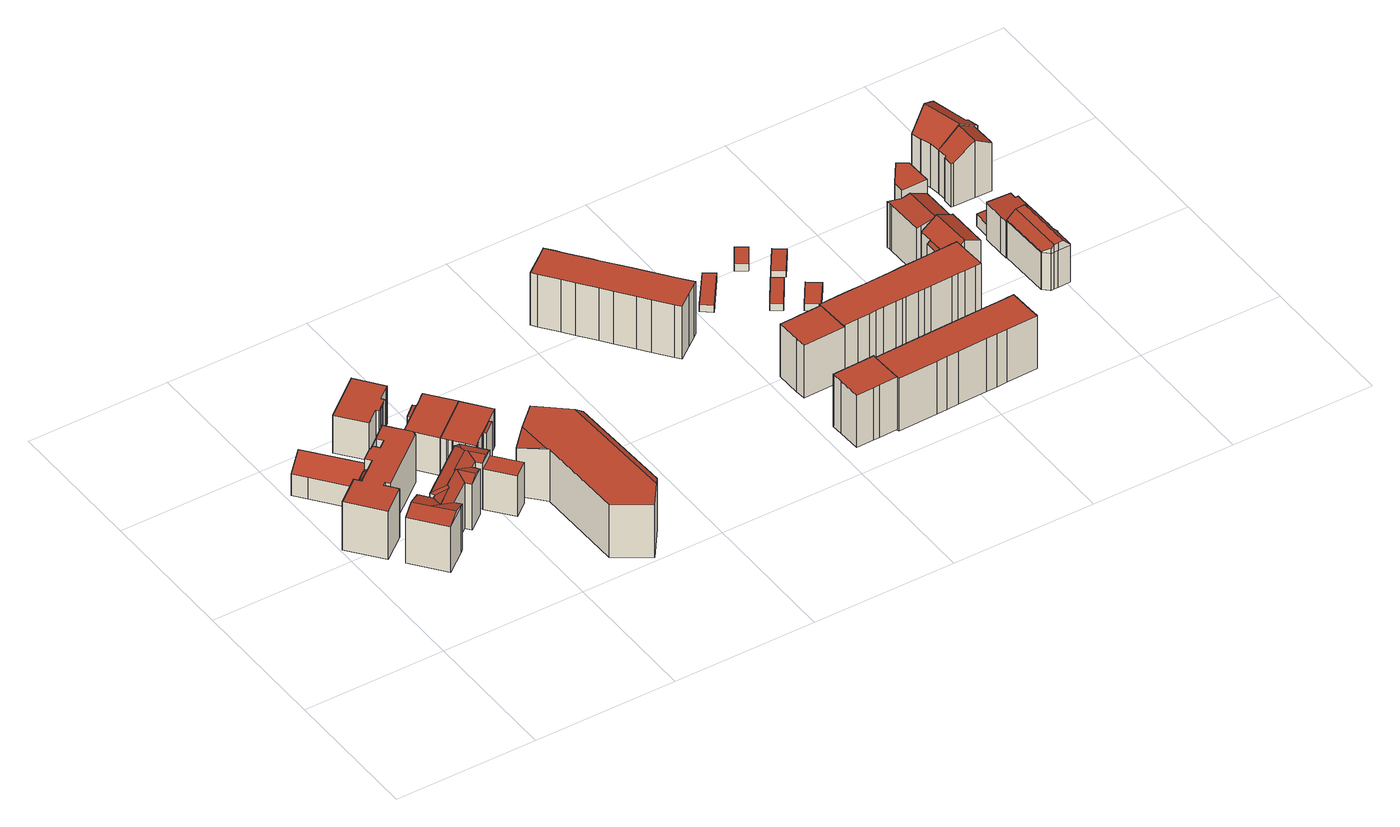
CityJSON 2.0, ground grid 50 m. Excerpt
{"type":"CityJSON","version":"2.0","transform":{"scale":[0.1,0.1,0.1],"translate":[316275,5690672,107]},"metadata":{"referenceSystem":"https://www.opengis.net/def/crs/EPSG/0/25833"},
"CityObjects":{
"building1":{"type":"Building","attributes":{"Dachtyp_tdc":"tdcFreeFormRoof","Gemeindeschluessel":14713000,"Dachneigung":44.04,"QualitaetDacherkennung":6,"Geometrietyp2DReferenz":"3000","function":"31001_9998","roofType":"5000","measuredHeight":15.74},"geometry":[{"type":"MultiSurface","lod":"2","boundaries":[[[0,1,2,3]],[[1,4,5,2]],[[4,6,7,5]],[[6,8,9,7]],[[8,10,11,9]],[[10,0,3,11]],[[12,13,10,8]],[[12,8,6]],[[4,12,6]],[[4,13,12]],[[1,13,4]],[[13,1,0]],[[13,0,10]],[[3,2,5,7,9,11]]],"semantics":{"surfaces":[{"type":"WallSurface"},{"type":"RoofSurface"},{"type":"GroundSurface"}],"values":[0,0,0,0,0,0,1,1,1,1,1,1,1,2]}}]},
"building2":{"type":"Building","attributes":{"Dachtyp_tdc":"tdcPolyFlatRoof","Gemeindeschluessel":14713000,"Dachneigung":33.02,"QualitaetDacherkennung":48,"Geometrietyp2DReferenz":"3000","function":"31001_9998","roofType":"2100","measuredHeight":12.8},"geometry":[{"type":"MultiSurface","lod":"2","boundaries":[[[14,15,16,17]],[[15,18,19,16]],[[18,20,21,19]],[[20,22,23,21]],[[22,24,25,23]],[[24,14,17,25]],[[24,22,20,18,15,14]],[[17,16,19,21,23,25]]],"semantics":{"surfaces":[{"type":"WallSurface"},{"type":"RoofSurface"},{"type":"GroundSurface"}],"values":[0,0,0,0,0,0,1,2]}}]},
"building3":{"type":"Building","attributes":{"Dachtyp_tdc":"tdcPolyFlatRoof","Gemeindeschluessel":14713000,"Dachneigung":0,"QualitaetDacherkennung":2,"Geometrietyp2DReferenz":"3000","function":"31001_9998","roofType":"1000","measuredHeight":18.75},"geometry":[{"type":"MultiSurface","lod":"2","boundaries":[[[26,27,28,29]],[[27,30,31,28]],[[30,32,33,31]],[[32,34,35,33]],[[34,36,37,35]],[[36,38,39,37]],[[38,40,41,39]],[[40,42,43,41]],[[42,44,45,43]],[[44,46,47,45]],[[46,48,49,47]],[[48,50,51,49]],[[50,52,53,51]],[[52,54,55,53]],[[54,56,17,55]],[[56,57,25,17]],[[57,58,59,25]],[[60,61,62,63]],[[61,64,65,62]],[[64,66,67,65]],[[66,60,63,67]],[[58,26,29,59]],[[58,57,56,54,52,50,48,46,44,42,40,38,36,34,32,30,27,26],[60,66,64,61]],[[29,28,31,33,35,37,39,41,43,45,47,49,51,53,55,17,25,59],[63,62,65,67]]],"semantics":{"surfaces":[{"type":"WallSurface"},{"type":"RoofSurface"},{"type":"GroundSurface"}],"values":[0,0,0,0,0,0,0,0,0,0,0,0,0,0,0,0,0,0,0,0,0,0,1,2]}}]},
"building4":{"type":"Building","attributes":{"Dachtyp_tdc":"tdcFreeFormRoof","Gemeindeschluessel":14713000,"Dachneigung":15.59,"QualitaetDacherkennung":11,"Geometrietyp2DReferenz":"3000","function":"31001_9998","roofType":"5000","measuredHeight":19.42},"geometry":[{"type":"MultiSurface","lod":"2","boundaries":[[[68,69,70,71]],[[69,72,73,70]],[[72,74,75,73]],[[74,76,77,75]],[[76,78,79,77]],[[78,80,81,79]],[[80,82,83,81]],[[82,84,85,83]],[[84,86,87,85]],[[86,88,89,87]],[[88,90,91,89]],[[90,92,93,91]],[[92,94,95,93]],[[94,96,97,95]],[[96,98,99,97]],[[98,100,101,99]],[[100,102,103,101]],[[102,104,105,103]],[[104,106,107,105]],[[106,68,71,107]],[[108,104,102,109,110,111]],[[112,113,109,102,100]],[[114,112,100,98]],[[115,116,113,112,114,96,94]],[[115,94,92]],[[117,116,115,92,90]],[[117,90,88]],[[118,110,109,113,116,117,88,86]],[[119,118,86,84]],[[120,119,84,82]],[[82,80,121,122,120]],[[121,78,76,123,122]],[[123,124,72,69,122]],[[111,110,118,119,120,122,69,68]],[[68,106,108,111]],[[72,124,74]],[[74,124,123,76]],[[104,108,106]],[[96,114,98]],[[78,121,80]],[[71,70,73,75,77,79,81,83,85,87,89,91,93,95,97,99,101,103,105,107]]],"semantics":{"surfaces":[{"type":"WallSurface"},{"type":"RoofSurface"},{"type":"GroundSurface"}],"values":[0,0,0,0,0,0,0,0,0,0,0,0,0,0,0,0,0,0,0,0,1,1,1,1,1,1,1,1,1,1,1,1,1,1,1,0,0,0,0,0,2]}}]},
"building5":{"type":"Building","attributes":{"Dachtyp_tdc":"tdcPolyFlatRoof","Gemeindeschluessel":14713000,"Dachneigung":0,"QualitaetDacherkennung":51,"Geometrietyp2DReferenz":"3000","function":"31001_9998","roofType":"1000","measuredHeight":14.79},"geometry":[{"type":"MultiSurface","lod":"2","boundaries":[[[125,126,127,128]],[[126,129,130,127]],[[129,131,132,130]],[[131,133,134,132]],[[133,135,136,134]],[[135,137,138,136]],[[137,139,140,138]],[[139,141,142,140]],[[141,143,144,142]],[[143,145,146,144]],[[145,147,148,146]],[[147,149,150,148]],[[149,151,152,150]],[[151,125,128,152]],[[151,149,147,145,143,141,139,137,135,133,131,129,126,125]],[[128,127,130,132,134,136,138,140,142,144,146,148,150,152]]],"semantics":{"surfaces":[{"type":"WallSurface"},{"type":"RoofSurface"},{"type":"GroundSurface"}],"values":[0,0,0,0,0,0,0,0,0,0,0,0,0,0,1,2]}}]},
"building6":{"type":"Building","attributes":{"Gemeindeschluessel":14713000,"Dachorientierung":0,"MittlereTraufHoehe":123.95,"ObjektHoehe":15.9,"BodenHoehe":108.05,"Geometrietyp2DReferenz":"3000","BezugspunktDach":"2000","AbsoluteHoehe":123.95,"Dachflaeche":72.29,"function":"31001_9998","measuredHeight":15.9,"storeysAboveGround":5},"geometry":[{"type":"MultiSurface","lod":"2","boundaries":[[[153,154,155,156]],[[156,155,157,158]],[[155,154,159,157]],[[154,153,160,159]],[[153,156,158,160]],[[158,157,159,160]]],"semantics":{"surfaces":[{"type":"RoofSurface"},{"type":"WallSurface"},{"type":"GroundSurface"}],"values":[0,1,1,1,1,2]}}]},
"building7":{"type":"Building","attributes":{"Gemeindeschluessel":14713000,"Geometrietyp2DReferenz":"3000","function":"31001_9998","roofType":"9999"},"children":["building7-1","building7-2"]},
"building7-1":{"type":"BuildingPart","attributes":{"Dachtyp_tdc":"tdcPolyFlatRoof","Dachneigung":0,"QualitaetDacherkennung":52,"Geometrietyp2DReferenz":"3000","roofType":"1000","measuredHeight":14.71},"parents":["building7"],"geometry":[{"type":"MultiSurface","lod":"2","boundaries":[[[161,162,163,164]],[[162,165,166,163]],[[165,167,168,166]],[[167,169,170,168]],[[169,171,172,170]],[[171,173,174,172]],[[173,175,176,174]],[[175,177,178,176]],[[177,179,180,178]],[[179,181,182,180]],[[181,179,177,175,173,171,169,167,165,162,161,183]],[[184,164,163,166,168,170,172,174,176,178,180,182]],[[164,184,183,161]],[[184,182,181,183]]],"semantics":{"surfaces":[{"type":"WallSurface"},{"type":"RoofSurface"},{"type":"GroundSurface"},{"type":"ClosureSurface"}],"values":[0,0,0,0,0,0,0,0,0,0,1,2,3,3]}}]},
"building7-2":{"type":"BuildingPart","attributes":{"Dachtyp_tdc":"tdcPolyFlatRoof","Dachneigung":0,"QualitaetDacherkennung":38,"Geometrietyp2DReferenz":"3000","roofType":"1000","measuredHeight":14.85},"parents":["building7"],"geometry":[{"type":"MultiSurface","lod":"2","boundaries":[[[185,186,187,182,181]],[[186,188,189,187]],[[188,190,161,164,189]],[[190,188,186,185,191]],[[184,182,187,189,164]],[[181,183,191,185]],[[181,182,184,183]],[[183,161,190,191]],[[183,184,164,161]]],"semantics":{"surfaces":[{"type":"WallSurface"},{"type":"RoofSurface"},{"type":"GroundSurface"},{"type":"ClosureSurface"}],"values":[0,0,0,1,2,0,3,0,3]}}]},
"building8":{"type":"Building","attributes":{"Gemeindeschluessel":14713000,"Geometrietyp2DReferenz":"3000","function":"31001_9998","roofType":"9999"},"children":["building8-1","building8-2"]},
"building8-1":{"type":"BuildingPart","attributes":{"Dachtyp_tdc":"tdcPolyFlatRoof","Dachneigung":0,"QualitaetDacherkennung":24,"Geometrietyp2DReferenz":"3000","roofType":"1000","measuredHeight":14.85},"parents":["building8"],"geometry":[{"type":"MultiSurface","lod":"2","boundaries":[[[192,193,194,195,196]],[[193,197,198,194]],[[197,199,200,201,198]],[[199,197,193,192]],[[195,194,198,201]],[[196,200,199,192]],[[196,195,201,200]]],"semantics":{"surfaces":[{"type":"WallSurface"},{"type":"RoofSurface"},{"type":"GroundSurface"},{"type":"ClosureSurface"}],"values":[0,0,0,1,2,0,3]}}]},
"building8-2":{"type":"BuildingPart","attributes":{"Dachtyp_tdc":"tdcPolyFlatRoof","Dachneigung":0,"QualitaetDacherkennung":49,"Geometrietyp2DReferenz":"3000","roofType":"1000","measuredHeight":14.64},"parents":["building8"],"geometry":[{"type":"MultiSurface","lod":"2","boundaries":[[[200,202,203,201]],[[202,204,205,203]],[[204,206,207,205]],[[206,208,209,207]],[[208,210,211,209]],[[210,212,213,211]],[[212,214,215,213]],[[214,216,217,215]],[[216,218,219,217]],[[218,220,221,219]],[[220,222,176,221]],[[222,223,174,176]],[[223,224,225,174]],[[224,226,227,225]],[[226,196,195,227]],[[196,226,224,223,222,220,218,216,214,212,210,208,206,204,202,200]],[[201,203,205,207,209,211,213,215,217,219,221,176,174,225,227,195]],[[201,195,196,200]]],"semantics":{"surfaces":[{"type":"WallSurface"},{"type":"RoofSurface"},{"type":"GroundSurface"},{"type":"ClosureSurface"}],"values":[0,0,0,0,0,0,0,0,0,0,0,0,0,0,0,1,2,3]}}]},
"building9":{"type":"Building","attributes":{"Dachtyp_tdc":"tdcFreeFormRoof","Gemeindeschluessel":14713000,"Dachneigung":0.207,"QualitaetDacherkennung":47,"Geometrietyp2DReferenz":"3000","function":"31001_9998","roofType":"5000","measuredHeight":20.45},"geometry":[{"type":"MultiSurface","lod":"2","boundaries":[[[228,229,230,231]],[[229,232,233,230]],[[232,234,235,233]],[[234,236,237,235]],[[236,238,239,237]],[[238,240,241,239]],[[240,228,231,241]],[[242,228,240,243]],[[244,245,236]],[[229,242,243,238,245,244,234,232]],[[238,236,245]],[[240,238,243]],[[236,234,244]],[[229,228,242]],[[231,230,233,235,237,239,241]]],"semantics":{"surfaces":[{"type":"WallSurface"},{"type":"RoofSurface"},{"type":"GroundSurface"}],"values":[0,0,0,0,0,0,0,1,1,1,0,0,0,0,2]}}]},
"building10":{"type":"Building","attributes":{"Dachtyp_tdc":"tdcPolyFlatRoof","Gemeindeschluessel":14713000,"Dachneigung":0,"QualitaetDacherkennung":69,"Geometrietyp2DReferenz":"3000","function":"31001_9998","roofType":"1000","measuredHeight":20.48},"geometry":[{"type":"MultiSurface","lod":"2","boundaries":[[[246,247,248,249]],[[247,250,251,248]],[[250,252,253,251]],[[252,254,255,253]],[[254,256,257,255]],[[256,258,259,257]],[[258,260,261,259]],[[260,262,263,261]],[[262,264,265,263]],[[264,266,267,265]],[[266,268,269,267]],[[268,270,271,269]],[[270,272,273,271]],[[272,274,275,273]],[[274,276,277,275]],[[276,278,279,277]],[[278,280,281,279]],[[280,282,283,281]],[[282,284,285,283]],[[284,286,287,285]],[[286,288,289,287]],[[288,290,291,289]],[[290,292,293,291]],[[292,246,249,293]],[[292,290,288,286,284,282,280,278,276,274,272,270,268,266,264,262,260,258,256,254,252,250,247,246]],[[249,248,251,253,255,257,259,261,263,265,267,269,271,273,275,277,279,281,283,285,287,289,291,293]]],"semantics":{"surfaces":[{"type":"WallSurface"},{"type":"RoofSurface"},{"type":"GroundSurface"}],"values":[0,0,0,0,0,0,0,0,0,0,0,0,0,0,0,0,0,0,0,0,0,0,0,0,1,2]}}]},
"building11":{"type":"Building","attributes":{"Dachtyp_tdc":"tdcPolyFlatRoof","Gemeindeschluessel":14713000,"Dachneigung":0,"QualitaetDacherkennung":73,"Geometrietyp2DReferenz":"3000","function":"31001_9998","roofType":"1000","measuredHeight":20.42},"geometry":[{"type":"MultiSurface","lod":"2","boundaries":[[[294,295,296,297]],[[295,298,299,296]],[[298,300,301,299]],[[300,302,303,301]],[[302,304,305,303]],[[304,306,307,305]],[[306,308,309,307]],[[308,310,311,309]],[[310,312,313,311]],[[312,294,297,313]],[[312,310,308,306,304,302,300,298,295,294]],[[297,296,299,301,303,305,307,309,311,313]]],"semantics":{"surfaces":[{"type":"WallSurface"},{"type":"RoofSurface"},{"type":"GroundSurface"}],"values":[0,0,0,0,0,0,0,0,0,0,1,2]}}]},
"building12":{"type":"Building","attributes":{"Dachtyp_tdc":"tdcPolyFlatRoof","Gemeindeschluessel":14713000,"Dachneigung":0,"QualitaetDacherkennung":66,"Geometrietyp2DReferenz":"3000","function":"31001_9998","roofType":"1000","measuredHeight":20.53},"geometry":[{"type":"MultiSurface","lod":"2","boundaries":[[[314,315,316,317]],[[315,318,319,316]],[[318,320,321,319]],[[320,322,323,321]],[[322,324,325,323]],[[324,326,327,325]],[[326,328,329,327]],[[328,330,331,329]],[[330,314,317,331]],[[330,328,326,324,322,320,318,315,314]],[[317,316,319,321,323,325,327,329,331]]],"semantics":{"surfaces":[{"type":"WallSurface"},{"type":"RoofSurface"},{"type":"GroundSurface"}],"values":[0,0,0,0,0,0,0,0,0,1,2]}}]},
"building13":{"type":"Building","attributes":{"Dachtyp_tdc":"tdcPolyFlatRoof","Gemeindeschluessel":14713000,"Dachneigung":0,"QualitaetDacherkennung":70,"Geometrietyp2DReferenz":"3000","function":"31001_9998","roofType":"1000","measuredHeight":2.67},"geometry":[{"type":"MultiSurface","lod":"2","boundaries":[[[332,333,334,335]],[[333,336,337,334]],[[336,338,339,337]],[[338,332,335,339]],[[338,336,333,332]],[[335,334,337,339]]],"semantics":{"surfaces":[{"type":"WallSurface"},{"type":"RoofSurface"},{"type":"GroundSurface"}],"values":[0,0,0,0,1,2]}}]},
"building14":{"type":"Building","attributes":{"Dachtyp_tdc":"tdcPolyFlatRoof","Gemeindeschluessel":14713000,"Dachneigung":0,"QualitaetDacherkennung":71,"Geometrietyp2DReferenz":"3000","function":"31001_9998","roofType":"1000","measuredHeight":2.54},"geometry":[{"type":"MultiSurface","lod":"2","boundaries":[[[340,341,342,343]],[[341,344,345,342]],[[344,346,347,345]],[[346,340,343,347]],[[346,344,341,340]],[[343,342,345,347]]],"semantics":{"surfaces":[{"type":"WallSurface"},{"type":"RoofSurface"},{"type":"GroundSurface"}],"values":[0,0,0,0,1,2]}}]},
"building15":{"type":"Building","attributes":{"Dachtyp_tdc":"tdcPolyFlatRoof","Gemeindeschluessel":14713000,"Dachneigung":0,"QualitaetDacherkennung":72,"Geometrietyp2DReferenz":"3000","function":"31001_9998","roofType":"1000","measuredHeight":20.62},"geometry":[{"type":"MultiSurface","lod":"2","boundaries":[[[302,348,349,350]],[[348,351,352,349]],[[351,353,354,352]],[[353,355,356,354]],[[355,357,358,356]],[[357,359,360,358]],[[359,361,362,360]],[[361,363,364,362]],[[363,365,366,364]],[[365,367,368,366]],[[367,369,370,368]],[[369,371,372,370]],[[371,373,374,372]],[[373,375,376,374]],[[375,377,378,376]],[[377,379,380,378]],[[379,381,382,380]],[[381,304,383,382]],[[304,302,350,383]],[[304,381,379,377,375,373,371,369,367,365,363,361,359,357,355,353,351,348,302]],[[350,349,352,354,356,358,360,362,364,366,368,370,372,374,376,378,380,382,383]]],"semantics":{"surfaces":[{"type":"WallSurface"},{"type":"RoofSurface"},{"type":"GroundSurface"}],"values":[0,0,0,0,0,0,0,0,0,0,0,0,0,0,0,0,0,0,0,1,2]}}]},
"building16":{"type":"Building","attributes":{"Dachtyp_tdc":"tdcPolyFlatRoof","Gemeindeschluessel":14713000,"Dachneigung":0,"QualitaetDacherkennung":80,"Geometrietyp2DReferenz":"3000","function":"31001_9998","roofType":"1000","measuredHeight":2.62},"geometry":[{"type":"MultiSurface","lod":"2","boundaries":[[[384,385,386,387]],[[385,388,389,386]],[[388,390,391,389]],[[390,384,387,391]],[[390,388,385,384]],[[387,386,389,391]]],"semantics":{"surfaces":[{"type":"WallSurface"},{"type":"RoofSurface"},{"type":"GroundSurface"}],"values":[0,0,0,0,1,2]}}]},
"building17":{"type":"Building","attributes":{"Dachtyp_tdc":"tdcPolyFlatRoof","Gemeindeschluessel":14713000,"Dachneigung":0,"QualitaetDacherkennung":79,"Geometrietyp2DReferenz":"3000","function":"31001_9998","roofType":"1000","measuredHeight":2.64},"geometry":[{"type":"MultiSurface","lod":"2","boundaries":[[[392,393,394,395]],[[393,396,397,394]],[[396,398,399,397]],[[398,392,395,399]],[[398,396,393,392]],[[395,394,397,399]]],"semantics":{"surfaces":[{"type":"WallSurface"},{"type":"RoofSurface"},{"type":"GroundSurface"}],"values":[0,0,0,0,1,2]}}]},
"building18":{"type":"Building","attributes":{"Dachtyp_tdc":"tdcPolyFlatRoof","Gemeindeschluessel":14713000,"Dachneigung":0,"QualitaetDacherkennung":70,"Geometrietyp2DReferenz":"3000","function":"31001_9998","roofType":"1000","measuredHeight":20.8},"geometry":[{"type":"MultiSurface","lod":"2","boundaries":[[[400,401,402,403]],[[401,404,405,402]],[[404,406,407,405]],[[406,408,409,407]],[[408,410,411,409]],[[410,412,413,411]],[[412,414,415,413]],[[414,416,417,415]],[[416,418,419,417]],[[418,420,421,419]],[[420,422,423,421]],[[422,424,425,423]],[[424,426,427,425]],[[426,428,429,427]],[[428,430,431,429]],[[430,432,433,431]],[[432,434,435,433]],[[434,436,437,435]],[[436,438,439,437]],[[438,440,441,439]],[[440,442,443,441]],[[442,444,445,443]],[[444,446,447,445]],[[446,448,449,447]],[[448,450,451,449]],[[450,452,453,451]],[[452,454,455,453]],[[454,456,457,455]],[[456,458,459,457]],[[458,460,461,459]],[[460,400,403,461]],[[460,458,456,454,452,450,448,446,444,442,440,438,436,434,432,430,428,426,424,422,420,418,416,414,412,410,408,406,404,401,400]],[[403,402,405,407,409,411,413,415,417,419,421,423,425,427,429,431,433,435,437,439,441,443,445,447,449,451,453,455,457,459,461]]],"semantics":{"surfaces":[{"type":"WallSurface"},{"type":"RoofSurface"},{"type":"GroundSurface"}],"values":[0,0,0,0,0,0,0,0,0,0,0,0,0,0,0,0,0,0,0,0,0,0,0,0,0,0,0,0,0,0,0,1,2]}}]},
"building19":{"type":"Building","attributes":{"Dachtyp_tdc":"tdcPolyFlatRoof","Gemeindeschluessel":14713000,"Dachneigung":0,"QualitaetDacherkennung":82,"Geometrietyp2DReferenz":"3000","function":"31001_9998","roofType":"1000","measuredHeight":2.5},"geometry":[{"type":"MultiSurface","lod":"2","boundaries":[[[462,463,464,465]],[[463,466,467,464]],[[466,468,469,467]],[[468,462,465,469]],[[468,466,463,462]],[[465,464,467,469]]],"semantics":{"surfaces":[{"type":"WallSurface"},{"type":"RoofSurface"},{"type":"GroundSurface"}],"values":[0,0,0,0,1,2]}}]},
"building20":{"type":"Building","attributes":{"Gemeindeschluessel":14713000,"Geometrietyp2DReferenz":"3000","function":"31001_9998","roofType":"9999"},"children":["building20-1","building20-2"]},
"building20-1":{"type":"BuildingPart","attributes":{"Dachtyp_tdc":"tdcPolyFlatRoof","Dachneigung":37.96,"QualitaetDacherkennung":85,"Geometrietyp2DReferenz":"3000","roofType":"2100","measuredHeight":15.89},"parents":["building20"],"geometry":[{"type":"MultiSurface","lod":"2","boundaries":[[[470,471,472,473]],[[471,474,475,472]],[[474,476,477,475]],[[476,474,471,470]],[[473,472,475,477]],[[470,473,477,476]]],"semantics":{"surfaces":[{"type":"WallSurface"},{"type":"RoofSurface"},{"type":"GroundSurface"},{"type":"ClosureSurface"}],"values":[0,0,0,1,2,3]}}]},
"building20-2":{"type":"BuildingPart","attributes":{"Dachtyp_tdc":"tdcGableRoof","Dachneigung":35.88,"QualitaetDacherkennung":56,"Geometrietyp2DReferenz":"3000","roofType":"3100","measuredHeight":20.04},"parents":["building20"],"geometry":[{"type":"MultiSurface","lod":"2","boundaries":[[[478,470,473,479]],[[476,480,477]],[[480,481,482,477]],[[481,483,484,482]],[[483,485,486,484]],[[485,487,488,486]],[[487,489,490,488]],[[489,491,492,490]],[[491,493,494,492]],[[493,478,479,494]],[[489,487,485,483]],[[483,481,480,476,470,478,493,491,489]],[[479,473,477,482,484,486,488,490,492,494]],[[476,477,473,470]]],"semantics":{"surfaces":[{"type":"WallSurface"},{"type":"RoofSurface"},{"type":"GroundSurface"},{"type":"ClosureSurface"}],"values":[0,0,0,0,0,0,0,0,0,0,1,1,2,3]}}]},
"building21":{"type":"Building","attributes":{"Dachtyp_tdc":"tdcGableRoof","Gemeindeschluessel":14713000,"Dachneigung":10.48,"QualitaetDacherkennung":79,"Geometrietyp2DReferenz":"3000","function":"31001_9998","roofType":"3100","measuredHeight":19.01},"geometry":[{"type":"MultiSurface","lod":"2","boundaries":[[[495,496,497,498]],[[496,499,500,497]],[[499,501,502,500]],[[501,503,504,502]],[[503,505,506,504]],[[505,507,508,506]],[[507,509,510,508]],[[509,511,512,510]],[[511,513,514,512]],[[513,495,498,514]],[[509,507,505,503]],[[503,501,499,496,495,513,511,509]],[[498,497,500,502,504,506,508,510,512,514]]],"semantics":{"surfaces":[{"type":"WallSurface"},{"type":"RoofSurface"},{"type":"GroundSurface"}],"values":[0,0,0,0,0,0,0,0,0,0,1,1,2]}}]},
"building22":{"type":"Building","attributes":{"Dachtyp_tdc":"tdcPolyFlatRoof","Gemeindeschluessel":14713000,"Dachneigung":0,"QualitaetDacherkennung":14,"Geometrietyp2DReferenz":"3000","function":"31001_9998","roofType":"1000","measuredHeight":21.34},"geometry":[{"type":"MultiSurface","lod":"2","boundaries":[[[515,516,517,518]],[[516,519,520,517]],[[519,521,522,520]],[[521,523,524,522]],[[523,515,518,524]],[[523,521,519,516,515]],[[518,517,520,522,524]]],"semantics":{"surfaces":[{"type":"WallSurface"},{"type":"RoofSurface"},{"type":"GroundSurface"}],"values":[0,0,0,0,0,1,2]}}]},
"building23":{"type":"Building","attributes":{"Dachtyp_tdc":"tdcFreeFormRoof","Gemeindeschluessel":14713000,"Dachneigung":37.76,"QualitaetDacherkennung":31,"Geometrietyp2DReferenz":"3000","function":"31001_9998","roofType":"5000","measuredHeight":17.39},"geometry":[{"type":"MultiSurface","lod":"2","boundaries":[[[525,526,527,528]],[[526,529,530,527]],[[529,531,532,530]],[[531,533,534,532]],[[533,535,536,534]],[[535,537,538,536]],[[537,539,540,538]],[[539,541,542,540]],[[541,543,544,542]],[[543,545,546,544]],[[545,547,548,546]],[[547,549,550,548]],[[549,551,552,550]],[[551,553,554,552]],[[553,555,556,554]],[[555,557,558,556]],[[557,559,560,558]],[[559,561,562,560]],[[561,525,528,562]],[[563,564,565,566,567,568,569]],[[570,571,572,573,574,575,576,577,559,578,579,580]],[[581,575,574,582,566,565]],[[541,566,582,543]],[[543,582,574,573,545]],[[526,581,565,529]],[[525,576,575,581,526]],[[551,570,580,553]],[[553,580,579,555]],[[555,579,578,557]],[[557,578,559]],[[559,577,561]],[[561,577,576,525]],[[545,573,572,547]],[[547,572,571,549]],[[549,571,570,551]],[[535,569,568,537]],[[533,563,569,535]],[[537,568,567,539]],[[539,567,566,541]],[[529,565,564,531]],[[531,564,563,533]],[[528,527,530,532,534,536,538,540,542,544,546,548,550,552,554,556,558,560,562]]],"semantics":{"surfaces":[{"type":"WallSurface"},{"type":"RoofSurface"},{"type":"GroundSurface"}],"values":[0,0,0,0,0,0,0,0,0,0,0,0,0,0,0,0,0,0,0,1,1,1,0,0,0,0,0,0,0,0,0,0,0,0,0,0,0,0,0,0,0,2]}}]},
"building24":{"type":"Building","attributes":{"Dachtyp_tdc":"tdcPolyFlatRoof","Gemeindeschluessel":14713000,"Dachneigung":3.73,"QualitaetDacherkennung":65,"Geometrietyp2DReferenz":"3000","function":"31001_9998","roofType":"2100","measuredHeight":14.32},"geometry":[{"type":"MultiSurface","lod":"2","boundaries":[[[583,584,585,586]],[[584,587,588,585]],[[587,589,590,588]],[[589,591,592,590]],[[591,593,594,592]],[[593,595,596,594]],[[595,597,598,596]],[[597,599,600,598]],[[599,601,602,600]],[[601,603,604,602]],[[603,583,586,604]],[[603,601,599,597,595,593,591,589,587,584,583]],[[586,585,588,590,592,594,596,598,600,602,604]]],"semantics":{"surfaces":[{"type":"WallSurface"},{"type":"RoofSurface"},{"type":"GroundSurface"}],"values":[0,0,0,0,0,0,0,0,0,0,0,1,2]}}]},
"building25":{"type":"Building","attributes":{"Gemeindeschluessel":14713000,"Dachneigung":90,"Dachorientierung":0,"MittlereTraufHoehe":111.84,"QualitaetDacherkennung":24,"ObjektHoehe":4.62,"BodenHoehe":107.21,"Geometrietyp2DReferenz":"3000","AbsoluteHoehe":111.84,"Dachflaeche":36.01,"function":"31001_9998","roofType":"1000","measuredHeight":4.62,"storeysAboveGround":2},"geometry":[{"type":"MultiSurface","lod":"2","boundaries":[[[605,606,607,608]],[[606,609,610,607]],[[609,611,612,610]],[[611,605,608,612]],[[611,609,606,605]],[[608,607,610,612]]],"semantics":{"surfaces":[{"type":"WallSurface"},{"type":"RoofSurface"},{"type":"GroundSurface"}],"values":[0,0,0,0,1,2]}}]},
"building26":{"type":"Building","attributes":{"Gemeindeschluessel":14713000,"Geometrietyp2DReferenz":"3000","function":"31001_9998","roofType":"9999"},"children":["building26-1","building26-2"]},
"building26-1":{"type":"BuildingPart","attributes":{"Dachtyp_tdc":"tdcGableRoof","Dachneigung":35.58,"QualitaetDacherkennung":72,"Geometrietyp2DReferenz":"3000","roofType":"3100","measuredHeight":22.5},"parents":["building26"],"geometry":[{"type":"MultiSurface","lod":"2","boundaries":[[[613,614,615,616]],[[614,617,618,615]],[[617,619,620,618]],[[619,621,622,620]],[[621,623,624,622]],[[623,625,626,624]],[[625,627,628,626]],[[627,629,630,628]],[[629,631,632,630]],[[631,633,632]],[[634,635,636,637]],[[635,613,616,636]],[[638,631,629,627,625,623,621,619]],[[619,617,614,613,635,634,639,640,638]],[[616,615,618,620,622,624,626,628,630,632,641,642,637,636]],[[643,633,631,638]],[[641,632,633,643]],[[640,643,638]],[[634,637,642,639]],[[639,642,641,643,640]]],"semantics":{"surfaces":[{"type":"WallSurface"},{"type":"RoofSurface"},{"type":"GroundSurface"},{"type":"ClosureSurface"}],"values":[0,0,0,0,0,0,0,0,0,0,0,0,1,1,2,0,3,0,3,3]}}]},
"building26-2":{"type":"BuildingPart","attributes":{"Dachtyp_tdc":"tdcGableRoof","Dachneigung":34.72,"QualitaetDacherkennung":81,"Geometrietyp2DReferenz":"3000","roofType":"3100","measuredHeight":22.44},"parents":["building26"],"geometry":[{"type":"MultiSurface","lod":"2","boundaries":[[[644,645,646,647]],[[645,648,649,646]],[[650,651,652,653,654,655,633,655,643,640,656]],[[656,657,658,648,645,644,650]],[[649,659,637,642,641,660,632,660,661,662,663,664,665,647,646]],[[648,658,659,649]],[[658,657,634,637,659]],[[633,655,660,632]],[[655,654,661,660]],[[654,653,662,661]],[[653,652,663,662]],[[652,651,664,663]],[[651,650,665,664]],[[650,644,647,665]],[[639,634,657,656]],[[642,637,634,639]],[[640,639,656]],[[655,660,641,643]],[[643,641,642,639,640]]],"semantics":{"surfaces":[{"type":"WallSurface"},{"type":"RoofSurface"},{"type":"GroundSurface"},{"type":"ClosureSurface"}],"values":[0,0,1,1,2,0,0,0,0,0,0,0,0,0,0,3,0,3,3]}}]}
},
"vertices":[
[89,621,155],[91,623,155],[91,623,10],[89,621,10],[153,672,155],[153,672,10],[167,682,155],[167,682,10],[182,663,155],[182,663,10],[104,601,155],[104,601,10],[165,665,167],[106,619,167],
[167,682,104],[153,672,93],[153,672,9],[167,682,9],[47,807,93],[47,807,9],[14,849,93],[14,849,9],[66,890,136],[66,890,9],[207,714,137],[207,714,9],
[298,784,197],[359,710,197],[359,710,9],[298,784,9],[356,695,197],[356,695,9],[358,692,197],[358,692,9],[170,544,197],[170,544,9],[159,557,197],[159,557,9],[148,549,197],[148,549,9],[177,511,197],[177,511,9],[177,507,197],[177,507,9],[91,439,197],[91,439,9],[2,552,197],[2,552,9],[89,621,197],[89,621,9],[104,601,197],[104,601,9],[116,611,197],[116,611,9],[182,663,197],[182,663,9],[167,682,197],[207,714,197],[209,711,197],[209,711,9],[221,718,197],[236,700,197],[236,700,9],[221,718,9],[263,722,197],[263,722,9],[247,740,197],[247,740,9],
[361,431,190],[285,372,190],[285,372,12],[361,431,12],[300,353,190],[300,353,12],[290,344,190],[290,344,12],[213,283,190],[213,283,12],[124,394,190],[124,394,12],[213,464,190],[213,464,12],[244,424,190],[244,424,12],[256,433,190],[256,433,12],[246,446,190],[246,446,12],[432,593,190],[432,593,12],[433,592,190],[433,592,12],[444,590,190],[444,590,12],[447,592,190],[447,592,12],[507,517,190],[507,517,12],[455,476,190],[455,476,12],[440,495,190],[440,495,12],[420,479,190],[420,479,12],[435,460,190],[435,460,12],[376,412,190],[376,412,12],[406,436,201],[362,486,202],[362,485,202],[367,485,201],[445,541,199],[434,543,202],[481,496,199],[446,584,192],[437,568,196],[431,589,191],[304,439,202],[303,428,199],[239,377,199],[168,429,206],[206,381,206],[257,318,206],[290,344,194],
[398,920,156],[386,911,156],[386,911,8],[398,920,8],[381,907,156],[381,907,8],[371,899,156],[371,899,8],[365,894,156],[365,894,8],[353,885,156],[353,885,8],[346,893,156],[346,893,8],[298,856,156],[298,856,8],[227,945,156],[227,945,8],[369,1059,156],[369,1059,8],[438,969,156],[438,969,8],[435,967,156],[435,967,8],[431,963,156],[431,963,8],[390,930,156],[390,930,8],
[576,433,169],[507,517,169],[455,476,169],[525,391,169],[455,476,11],[525,391,11],[507,517,11],[576,433,11],
[459,843,157],[459,842,157],[459,842,10],[459,843,10],[464,846,157],[464,846,10],[483,862,157],[483,862,10],[502,878,157],[502,878,10],[507,881,157],[507,881,10],[578,792,157],[578,792,10],[437,679,157],[437,679,10],[388,741,157],[388,741,10],[366,768,157],[366,768,10],[415,808,157],[415,808,10],[415,807,157],[415,807,10],
[415,808,158],[408,815,158],[408,815,10],[451,852,158],[451,852,10],[459,843,158],[415,807,158],
[600,663,158],[608,655,158],[608,655,10],[600,663,10],[600,663,156],[563,619,158],[563,619,10],[557,627,158],[557,627,156],[557,627,10],
[555,629,156],[555,629,10],[553,627,156],[553,627,10],[522,602,156],[522,602,10],[511,592,156],[511,592,10],[507,589,156],[507,589,10],[486,616,156],[486,616,10],[462,646,156],[462,646,10],[460,649,156],[460,649,10],[452,659,156],[452,659,10],[449,663,156],[449,663,10],[437,679,156],[578,792,156],[648,703,156],[648,703,10],[644,700,156],[644,700,10],
[841,112,208],[763,7,214],[763,7,10],[841,112,10],[648,82,214],[648,82,10],[644,397,214],[644,397,10],[574,475,197],[574,475,10],[706,599,214],[706,599,10],[828,494,208],[828,494,10],[823,88,214],[809,511,214],[636,406,214],[632,530,214],
[1387,769,215],[1340,733,215],[1340,733,10],[1387,769,10],[1325,752,215],[1325,752,10],[1281,810,215],[1281,810,10],[1253,847,215],[1253,847,10],[1208,905,215],[1208,905,10],[1180,942,215],[1180,942,10],[1135,1001,215],[1135,1001,10],[1107,1037,215],[1107,1037,10],[1062,1096,215],[1062,1096,10],[1048,1115,215],[1048,1115,10],[1108,1162,215],[1108,1162,10],[1120,1172,215],[1120,1172,10],[1143,1190,215],[1143,1190,10],[1167,1159,215],[1167,1159,10],[1180,1141,215],[1180,1141,10],[1240,1064,215],[1240,1064,10],[1253,1046,215],[1253,1046,10],[1314,969,215],[1314,969,10],[1327,951,215],[1327,951,10],[1386,874,215],[1386,874,10],[1399,857,215],[1399,857,10],[1438,808,215],[1438,808,10],[1426,799,215],[1426,799,10],
[1547,225,211],[1597,227,211],[1597,227,7],[1547,225,7],[1632,228,211],[1632,228,7],[1695,230,211],[1695,230,7],[1695,221,211],[1695,221,7],[1699,108,211],[1699,108,7],[1634,106,211],[1634,106,7],[1612,105,211],[1612,105,7],[1551,104,211],[1551,104,7],[1548,184,211],[1548,184,7],
[1695,389,212],[1547,384,212],[1547,384,6],[1695,389,6],[1545,421,212],[1545,421,6],[1542,507,212],[1542,507,6],[1591,508,212],[1591,508,6],[1610,509,212],[1610,509,6],[1634,510,212],[1634,510,6],[1691,512,212],[1691,512,6],[1695,397,212],[1695,397,6],
[1630,986,35],[1541,863,35],[1541,863,8],[1630,986,8],[1506,892,35],[1506,892,8],[1594,1010,35],[1594,1010,8],
[1790,860,33],[1720,757,33],[1720,757,7],[1790,860,7],[1685,780,33],[1685,780,7],[1755,883,33],[1755,883,7],
[1783,224,211],[1783,224,5],[1695,221,5],[1817,225,211],[1817,225,5],[1915,228,211],[1915,228,5],[1991,231,211],[1991,231,5],[2118,235,211],[2118,235,5],[2143,235,211],[2143,235,5],[2201,237,211],[2201,237,5],[2204,154,211],[2204,154,5],[2206,117,211],[2206,117,5],[2206,115,211],[2206,115,5],[2096,112,211],[2096,112,5],[2059,111,211],[2059,111,5],[2021,110,211],[2021,110,5],[1918,107,211],[1918,107,5],[1876,105,211],[1876,105,5],[1839,104,211],[1839,104,5],[1700,100,211],[1700,100,5],[1699,108,5],
[1777,1034,36],[1733,967,36],[1733,967,9],[1777,1034,9],[1696,991,36],[1696,991,9],[1741,1058,36],[1741,1058,9],
[1872,775,34],[1813,693,34],[1813,693,7],[1872,775,7],[1771,723,34],[1771,723,7],[1829,806,34],[1829,806,7],
[2140,410,211],[2117,410,211],[2117,410,3],[2140,410,3],[2095,409,211],[2095,409,3],[2018,407,211],[2018,407,3],[1994,406,211],[1994,406,3],[1973,406,211],[1973,406,3],[1927,404,211],[1927,404,3],[1914,404,211],[1914,404,3],[1890,403,211],[1890,403,3],[1845,402,211],[1845,402,3],[1817,401,211],[1817,401,3],[1792,400,211],[1792,400,3],[1751,399,211],[1751,399,3],[1703,397,211],[1703,397,3],[1695,397,211],[1695,397,3],[1691,512,211],[1691,512,3],[1691,520,211],[1691,520,3],[1785,523,211],[1785,523,3],[1857,525,211],[1857,525,3],[1953,528,211],[1953,528,3],[1990,530,211],[1990,530,3],[2032,531,211],[2032,531,3],[2105,534,211],[2105,534,3],[2110,534,211],[2110,534,3],[2137,535,211],[2137,535,3],[2142,535,211],[2142,535,3],[2168,536,211],[2168,536,3],[2196,537,211],[2196,537,3],[2197,496,211],[2197,496,3],[2201,412,211],[2201,412,3],[2180,412,211],[2180,412,3],
[1871,966,32],[1812,883,32],[1812,883,7],[1871,966,7],[1774,910,32],[1774,910,7],[1833,993,32],[1833,993,7],
[2167,587,160],[2155,587,151],[2155,587,1],[2167,587,1],[2154,636,151],[2154,636,1],[2166,636,160],[2166,636,1],
[2168,536,160],[2168,536,1],[2166,636,161],[2165,684,160],[2165,684,1],[2222,685,202],[2222,685,1],[2280,687,174],[2280,687,1],[2283,539,174],[2283,539,1],[2225,538,202],[2225,538,1],[2211,537,191],[2211,537,1],[2196,537,180],[2196,537,1],
[2146,819,180],[2146,825,180],[2146,825,2],[2146,819,2],[2145,839,180],[2145,839,2],[2185,820,187],[2185,820,2],[2216,820,193],[2216,820,2],[2277,821,162],[2277,821,2],[2280,687,162],[2280,687,2],[2219,685,193],[2219,685,2],[2165,684,183],[2165,684,2],[2149,684,180],[2149,684,2],
[2185,820,217],[2185,859,217],[2185,859,3],[2185,820,3],[2241,938,217],[2241,938,3],[2275,915,217],[2275,915,3],[2277,821,217],[2277,821,3],
[2512,399,147],[2468,398,147],[2468,398,4],[2512,399,4],[2453,397,147],[2453,397,4],[2441,397,147],[2441,397,4],[2441,399,147],[2441,399,4],[2421,418,147],[2421,418,4],[2419,418,147],[2419,418,4],[2415,599,147],[2415,599,4],[2449,601,147],[2449,601,4],[2453,601,147],[2453,601,4],[2503,603,147],[2503,603,4],[2505,535,147],[2505,535,4],[2505,534,147],[2505,534,4],[2507,504,147],[2507,504,4],[2502,504,147],[2502,504,4],[2505,492,147],[2505,492,4],[2500,481,147],[2500,481,4],[2516,475,147],[2516,475,4],[2510,466,147],[2510,466,4],[2441,399,167],[2441,397,167],[2453,397,177],[2449,601,177],[2415,599,150],[2419,418,150],[2421,418,152],[2507,504,156],[2505,534,156],[2505,535,156],[2503,603,158],[2482,602,178],[2486,398,178],[2512,399,153],[2510,466,153],[2500,481,163],[2505,492,158],[2502,504,160],[2468,398,177],[2453,601,177],
[2503,603,141],[2415,599,146],[2415,599,3],[2503,603,3],[2414,599,146],[2414,599,3],[2413,627,146],[2413,627,3],[2413,703,146],[2413,703,3],[2414,706,146],[2414,706,3],[2501,707,141],[2501,707,3],[2501,683,141],[2501,683,3],[2512,683,140],[2512,683,3],[2513,623,140],[2513,623,3],[2503,623,141],[2503,623,3],
[2422,714,48],[2423,774,48],[2423,774,2],[2422,714,2],[2483,774,48],[2483,774,2],[2482,714,48],[2482,714,2],
[2395,1034,172],[2394,1034,171],[2394,1034,3],[2395,1034,3],[2385,1070,171],[2385,1070,3],[2457,1111,228],[2457,1111,3],[2496,1134,201],[2496,1134,3],[2511,1143,190],[2511,1143,3],[2544,1018,189],[2544,1018,3],[2556,1020,182],[2556,1020,3],[2562,980,185],[2562,980,3],[2549,979,192],[2549,979,3],[2549,979,189],[2411,961,170],[2406,998,173],[2406,998,3],[2411,961,3],[2493,972,228],[2489,971,226],[2490,971,227],[2493,972,3],[2489,971,3],[2493,972,225],
[2413,887,173],[2407,887,170],[2407,887,3],[2413,887,3],[2407,923,170],[2407,923,3],[2491,885,227],[2550,884,190],[2550,888,190],[2551,921,189],[2549,922,190],[2548,979,190],[2489,971,227],[2411,961,173],[2412,923,173],[2412,923,3],[2548,979,3],[2549,922,3],[2551,921,3],[2550,888,3],[2550,884,3],[2491,885,3]
]}
